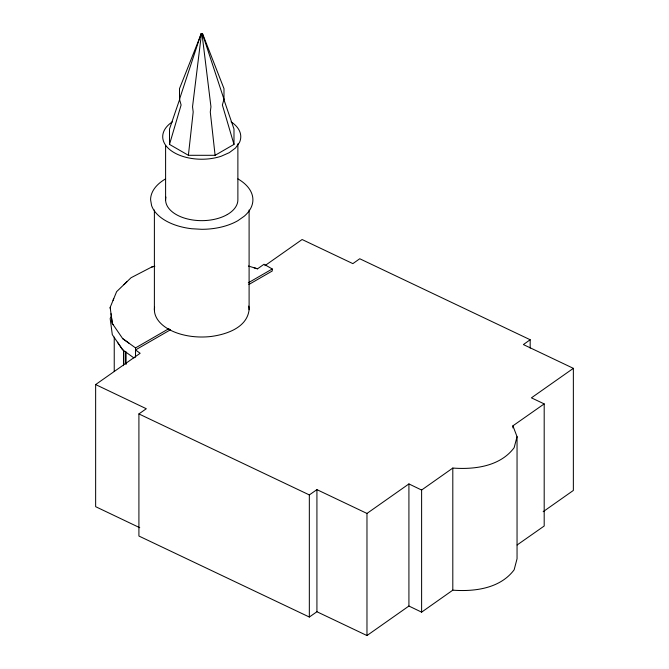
<?xml version="1.0" encoding="UTF-8"?>
<svg xmlns="http://www.w3.org/2000/svg" width="669" height="669" viewBox="0 0 669 669"><rect width="100%" height="100%" fill="white"/><g stroke="black" fill="none" stroke-linecap="round" stroke-linejoin="round"><path stroke-width="1" d="M223.697 98.995L233.983 128.983L233.983 144.404L215.1 155.308L188.39 155.3L169.5 144.404L169.508 128.983L179.785 98.995M233.983 144.404L222.376 104.991L223.981 99.271L223.99 88.634L202.548 33.726L201.411 33.45L179.501 88.634L179.501 99.271L181.107 104.991L169.5 144.404M188.39 155.3L193.19 111.974L192.53 106.797L201.402 34.378L200.934 33.726M249.102 210.016L249.102 309.68C247.162 327.668 226.365 334.475 210.978 336.49A47.357 27.337 0 0 1 154.614 306.996M264.891 265.685L302.112 239.519L352.872 263.628L359.746 258.752L530.174 339.743L523.392 344.577L573.358 368.343L531.412 397.846L544.19 403.9L512.906 425.827L517.045 436.673L514.135 447.712C500.161 466.427 474.58 469.68 452.804 468.057L421.612 490.043L421.612 612.152L408.918 606.039L366.972 635.55L316.922 611.742L309.337 617.035L138.909 536.036L138.909 413.927L146.31 408.734L95.642 384.566L95.642 506.676L139.746 527.707M179.501 99.271L200.934 34.111M113.069 300.322L113.738 298.692M110.385 308.969L110.176 307.389L116.615 291.667L126.817 281.825M110.895 316.83L110.176 318.578L112.3 334.659L122.695 349.82L133.925 357.94M123.84 284.701L131.065 277.727L151.771 266.99L154.723 266.22L151.771 266.99M248.391 266.028L257.523 268.821L264.038 264.238L272.241 268.98L272.241 271.012L248.86 284.509M95.642 384.566L140.139 353.282L135.523 349.946L170.603 329.692M366.972 635.55L366.972 513.441L408.918 483.93L421.612 490.043M543.161 511.693L573.358 490.444L573.358 368.343M421.612 612.152L452.804 590.167C474.58 591.789 500.161 588.536 514.135 569.821L517.045 558.774L517.045 436.673M517.129 544.976L544.19 526.01L544.19 403.9M309.337 617.035L309.337 494.926L316.922 489.633L366.972 513.441M201.402 34.378L202.548 33.726M135.523 357.246L135.531 347.905L169.014 328.571M248.324 282.786L272.241 268.98M254.069 267.767L257.523 268.821M138.909 413.927L309.337 494.926M111.021 313.728L112.3 323.462L122.695 338.631L129.109 343.264M122.695 338.631L135.531 347.905M117.493 342.244L122.695 349.82M113.145 324.708L112.3 323.462L110.176 307.389M202.548 34.111L223.981 99.271M202.071 34.378L210.952 106.797L210.283 111.974L215.1 155.308M530.174 339.743L530.174 348.097M512.906 425.827L512.906 427.917M452.804 468.057L452.804 590.167M408.918 483.93L408.918 606.039M316.922 489.633L316.922 611.742M237.88 143.835L237.88 199.78A36.151 20.873 0 0 1 227.301 214.54M165.603 145.901L165.603 199.78M154.388 210.016L154.388 309.68M126.073 351.919L126.073 364.404M125.187 351.35L125.187 363.827M123.497 350.054L123.497 365.659M114.24 337.143L114.24 371.462M172.41 121.825A39.028 22.537 0 0 0 171.565 150.985A39.028 22.537 0 0 0 221.263 156.212L229.342 152.624L235.547 147.958L239.443 142.522A39.028 22.537 0 0 0 231.081 121.833M227.301 214.54A36.151 20.873 0 0 1 185.756 218.495A36.151 20.873 0 0 1 165.904 197.054M237.913 178.899A51.145 29.528 0 0 1 244.277 216.187L237.913 220.661A51.195 29.553 0 0 1 201.745 229.308L191.76 228.739A51.128 29.52 0 0 1 151.587 205.542L150.592 199.78A51.145 29.528 0 0 1 165.578 178.899M248.692 306.109A47.357 27.337 0 0 1 249.094 309.68"/></g></svg>
